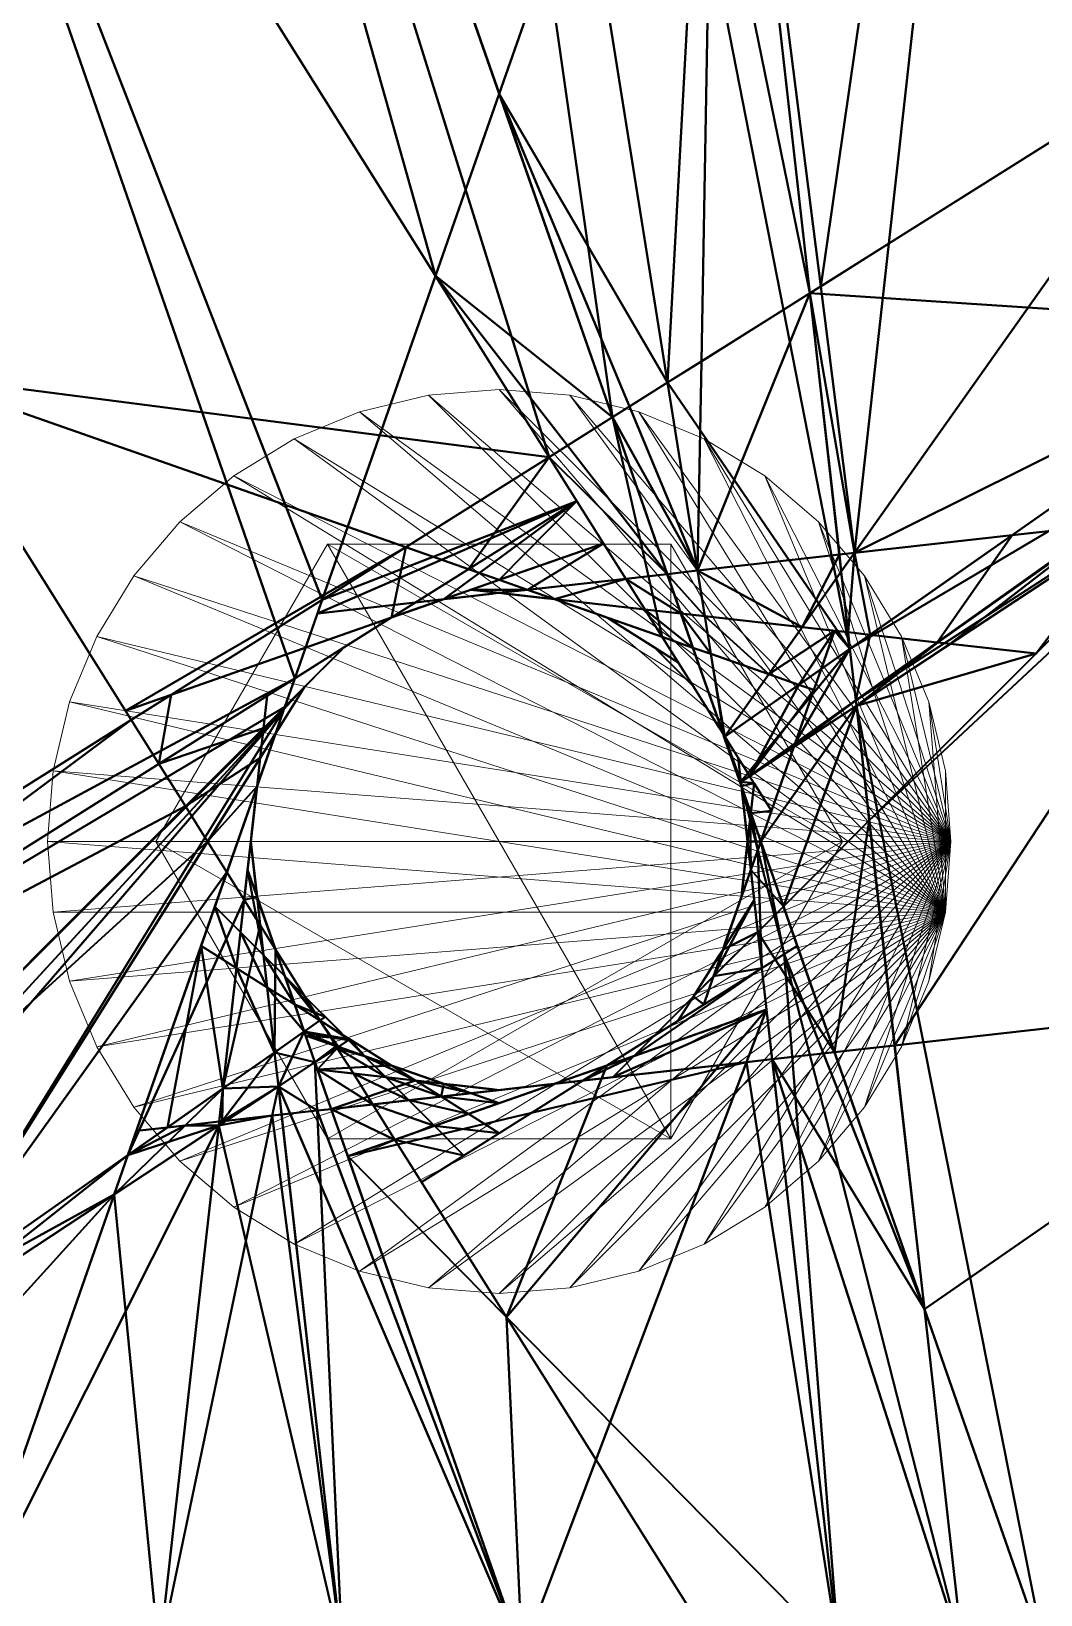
# Model space of a CAD drawing. Header units: millimetres. Extents: x -142 to 149, y -148 to 106.
# Drawn here: x -106.36 to -84.01, y -77.67 to -43.07 of the extents above; entities that cross this region are included whole.
import ezdxf

# ---------------------------------------------------------------- set-up
doc = ezdxf.new("R2010")
doc.units = ezdxf.units.MM
for name, color, linetype, lineweight, true_color in [('M-BASE', 7, 'Continuous', 35, 0xbdc8d0), ('M-DETAIL', 7, 'Continuous', 13, 0x6c8298), ('M-HARDWARE', 7, 'Continuous', 18, 0xd1b579)]:
    doc.layers.add(name, color=color, linetype=linetype, lineweight=lineweight, true_color=true_color)

msp = doc.modelspace()

# ---------------------------------------------------------------- linework, layer by layer
at = {"layer": 'M-BASE'}
for points in [[(-89.121, -48.865, 12), (-101.5, 61, 12), (-105.08, 29.228, 12)], [(-79.485, -42.81, 12), (-101.362, 59.776, 12), (-89.121, -48.865, 12)], [(-105.08, 29.228, 12), (-109.148, -6.877, 12), (-93.494, -51.612, 12)], [(-93.494, -51.612, 12), (-92.273, -50.845, 12), (-105.08, 29.228, 12)], [(-105.08, 29.228, 12), (-89.705, -49.231, 12), (-89.121, -48.865, 12)], [(-89.705, -49.231, 12), (-105.08, 29.228, 12), (-92.273, -50.845, 12)], [(-97.41, -48.483), (-111.338, -26.317), (-109.148, -6.877)], [(-109.148, -6.877, 12), (-111.338, -26.317, 12), (-94.892, -52.491, 12)], [(-94.144, -39.148), (-96, -44.452), (-109.148, -6.877)], [(-109.148, -6.877), (-96, -44.452), (-97.41, -48.483)], [(-94.892, -52.491, 12), (-93.494, -51.612, 12), (-109.148, -6.877, 12)], [(-88.882, -48.714), (-91.173, -30.657), (-82.852, -6.877)], [(-82.852, -6.877), (-87.376, -47.768), (-88.882, -48.714)], [(-80.009, -43.139), (-87.376, -47.768), (-82.852, -6.877)], [(-100.915, -56.275), (-115.765, -65.606), (-111.338, -26.317)], [(-99.918, -55.649), (-100.915, -56.275), (-111.338, -26.317)], [(-111.338, -26.317), (-97.41, -48.483), (-99.918, -55.649)], [(-108.938, -50.683, 12), (-94.892, -52.491, 12), (-111.338, -26.317, 12)], [(-92.273, -50.845), (-94.144, -39.148), (-91.173, -30.657)], [(-91.173, -30.657), (-91.525, -50.375), (-92.273, -50.845)], [(-91.525, -50.375), (-91.173, -30.657), (-89.121, -48.865)], [(-88.882, -48.714), (-89.121, -48.865), (-91.173, -30.657)], [(-96, -44.452), (-94.144, -39.148), (-92.273, -50.845)], [(-78.039, -49.592, 12), (-79.485, -42.81, 12), (-89.121, -48.865, 12)], [(-87.376, -47.768), (-80.009, -43.139), (-88.134, -54.614)], [(-78.039, -49.592), (-88.134, -54.614), (-80.009, -43.139)], [(-115.765, -65.606, 12), (-104.147, -58.306, 12), (-113.301, -43.738, 12)], [(-97.41, -48.483), (-96, -44.452), (-93.494, -51.612)], [(-93.118, -51.376), (-93.494, -51.612), (-96, -44.452)], [(-92.273, -50.845), (-93.118, -51.376), (-96, -44.452)], [(-87.376, -47.768), (-88.134, -54.614), (-88.882, -48.714)], [(-99.918, -55.649), (-97.41, -48.483), (-94.892, -52.491)], [(-93.494, -51.612), (-94.491, -52.238), (-97.41, -48.483)], [(-94.491, -52.238), (-94.892, -52.491), (-97.41, -48.483)], [(-89.121, -48.865), (-88.882, -48.714), (-88.134, -54.614)], [(-91.608, -55.005), (-91.525, -50.375), (-89.121, -48.865)], [(-89.121, -48.865), (-88.469, -54.651), (-91.608, -55.005)], [(-89.705, -49.231, 12), (-88.234, -56.737, 12), (-89.121, -48.865, 12)], [(-88.134, -54.614), (-88.469, -54.651), (-89.121, -48.865)], [(-89.121, -48.865, 12), (-88.234, -56.737, 12), (-78.039, -49.592, 12)], [(-88.234, -56.737, 12), (-89.705, -49.231, 12), (-92.273, -50.845, 12)], [(-77.922, -50.637, 12), (-78.039, -49.592, 12), (-88.234, -56.737, 12)], [(-78.039, -49.592), (-84.644, -54.22), (-88.134, -54.614)], [(-82.651, -53.996), (-84.644, -54.22), (-78.039, -49.592)], [(-91.525, -50.375), (-91.608, -55.005), (-92.273, -50.845)], [(-98.068, -54.486, 12), (-108.938, -50.683, 12), (-104.274, -58.105, 12)], [(-108.938, -50.683, 12), (-98.068, -54.486, 12), (-94.892, -52.491, 12)], [(-92.273, -50.845, 12), (-93.494, -51.612, 12), (-91.019, -58.688, 12)], [(-93.118, -51.376), (-92.273, -50.845), (-91.608, -55.005)], [(-92.273, -50.845, 12), (-91.019, -58.688, 12), (-88.234, -56.737, 12)], [(-88.234, -56.737, 12), (-88.107, -57.871, 12), (-77.922, -50.637, 12)], [(-77.917, -50.676, 12), (-77.922, -50.637, 12), (-88.107, -57.871, 12)], [(-88.107, -57.871, 12), (-88.106, -57.878, 12), (-77.917, -50.676, 12)], [(-77.852, -51.253, 12), (-77.917, -50.676, 12), (-88.106, -57.878, 12)], [(-93.494, -51.612), (-93.118, -51.376), (-91.608, -55.005)], [(-88.106, -57.878, 12), (-88.093, -57.994, 12), (-77.852, -51.253, 12)], [(-83.911, -79, 12), (-77.852, -51.253, 12), (-88.093, -57.994, 12)], [(-77.852, -51.253), (-87.245, -65.514), (-87.806, -60.536)], [(-87.806, -60.536), (-79.817, -52.546), (-77.852, -51.253)], [(-77.852, -51.253), (-76.383, -64.29), (-87.245, -65.514)], [(-93.494, -51.612, 12), (-94.892, -52.491, 12), (-92.39, -56.473, 12)], [(-94.491, -52.238), (-93.494, -51.612), (-92.281, -55.081)], [(-91.608, -55.005), (-92.281, -55.081), (-93.494, -51.612)], [(-92.39, -56.473, 12), (-91.711, -56.711, 12), (-93.494, -51.612, 12)], [(-94.892, -52.491), (-94.491, -52.238), (-92.281, -55.081)], [(-99.918, -55.649), (-94.892, -52.491), (-94.28, -53.465)], [(-94.892, -52.491, 12), (-98.068, -54.486, 12), (-96.679, -54.972, 12)], [(-96.679, -54.972, 12), (-94.28, -53.465, 12), (-94.892, -52.491, 12)], [(-92.281, -55.081), (-93.199, -55.184), (-94.892, -52.491)], [(-94.28, -53.465), (-100.024, -55.953), (-99.918, -55.649)], [(-94.28, -53.465), (-97.852, -55.709), (-100.024, -55.953)], [(-97.224, -55.638), (-97.852, -55.709), (-94.28, -53.465)], [(-94.28, -53.465), (-93.691, -54.402), (-97.224, -55.638)], [(-94.28, -53.465, 12), (-96.679, -54.972, 12), (-96, -55.21, 12)], [(-96, -55.21, 12), (-93.691, -54.402, 12), (-94.28, -53.465, 12)], [(-84.11, -56.84), (-86.013, -56.625), (-81.889, -53.91)], [(-82.607, -53.991), (-81.889, -53.91), (-86.013, -56.625)], [(-81.889, -53.91), (-81.091, -53.82), (-84.11, -56.84)], [(-88.134, -54.614), (-84.644, -54.22), (-87.789, -56.425)], [(-86.307, -56.592), (-87.789, -56.425), (-84.644, -54.22)], [(-86.289, -56.594), (-86.307, -56.592), (-82.651, -53.996)], [(-84.644, -54.22), (-82.651, -53.996), (-86.307, -56.592)], [(-82.651, -53.996), (-82.607, -53.991), (-86.289, -56.594)], [(-86.013, -56.625), (-86.289, -56.594), (-82.607, -53.991)], [(-104.274, -58.105, 12), (-103.265, -57.752, 12), (-98.068, -54.486, 12)], [(-98.068, -54.486, 12), (-103.265, -57.752, 12), (-98.386, -56.045, 12)], [(-98.386, -56.045, 12), (-96.679, -54.972, 12), (-98.068, -54.486, 12)], [(-97.224, -55.638), (-93.691, -54.402), (-93.199, -55.184)], [(-93.691, -54.402, 12), (-96, -55.21, 12), (-95.372, -55.429, 12)], [(-95.372, -55.429, 12), (-93.199, -55.184, 12), (-93.691, -54.402, 12)], [(-89.296, -56.255), (-91.608, -55.005), (-88.469, -54.651)], [(-88.469, -54.651), (-88.427, -55.028), (-89.296, -56.255)], [(-88.469, -54.651), (-88.134, -54.614), (-88.427, -55.028)], [(-88.276, -56.37), (-88.427, -55.028), (-88.134, -54.614)], [(-88.134, -54.614), (-87.789, -56.425), (-88.276, -56.37)], [(-96.679, -54.972, 12), (-98.386, -56.045, 12), (-96, -55.21, 12)], [(-92.281, -55.081), (-91.608, -55.005), (-91.446, -56.013)], [(-89.296, -56.255), (-91.446, -56.013), (-91.608, -55.005)], [(-95.372, -55.429, 12), (-96, -55.21, 12), (-96.628, -55.429, 12)], [(-96, -55.5), (-93.199, -55.184), (-92.773, -55.864)], [(-93.199, -55.184, 12), (-95.372, -55.429, 12), (-94.776, -55.638, 12)], [(-94.776, -55.638, 12), (-92.773, -55.864, 12), (-93.199, -55.184, 12)], [(-93.199, -55.184), (-92.281, -55.081), (-91.976, -55.953)], [(-91.976, -55.953), (-92.773, -55.864), (-93.199, -55.184)], [(-91.446, -56.013), (-91.976, -55.953), (-92.281, -55.081)], [(-88.276, -56.37), (-89.296, -56.255), (-88.427, -55.028)], [(-100.915, -56.275), (-99.918, -55.649), (-100.527, -57.39)], [(-98.386, -56.045), (-97.852, -55.709), (-97.224, -55.638)], [(-98.386, -56.045), (-98.241, -55.994), (-97.369, -55.689, 12)], [(-97.369, -55.689, 12), (-98.386, -56.045, 12), (-98.386, -56.045)], [(-97.224, -55.638, 12), (-97.369, -55.689, 12), (-98.241, -55.994)], [(-98.241, -55.994), (-97.224, -55.638), (-97.224, -55.638, 12)], [(-96.628, -55.429, 12), (-97.224, -55.638, 12), (-96, -55.5, 12)], [(-97.224, -55.638), (-97.071, -55.621), (-96.153, -55.517, 12)], [(-96.153, -55.517, 12), (-97.224, -55.638, 12), (-97.224, -55.638)], [(-96, -55.5, 12), (-96.153, -55.517, 12), (-97.071, -55.621)], [(-97.071, -55.621), (-96, -55.5), (-96, -55.5, 12)], [(-96.628, -55.429, 12), (-96, -55.5, 12), (-95.372, -55.429, 12)], [(-95.372, -55.429, 12), (-96, -55.5, 12), (-94.776, -55.638, 12)], [(-96, -55.5), (-95.847, -55.517), (-94.929, -55.621, 12)], [(-94.929, -55.621, 12), (-96, -55.5, 12), (-96, -55.5)], [(-94.776, -55.638, 12), (-94.929, -55.621, 12), (-95.847, -55.517)], [(-95.847, -55.517), (-94.776, -55.638), (-94.776, -55.638, 12)], [(-94.776, -55.638), (-92.773, -55.864), (-92.39, -56.473)], [(-94.776, -55.638), (-94.631, -55.689), (-93.759, -55.994, 12)], [(-93.759, -55.994, 12), (-94.776, -55.638, 12), (-94.776, -55.638)], [(-92.39, -56.473, 12), (-92.773, -55.864, 12), (-94.776, -55.638, 12)], [(-93.614, -56.045, 12), (-93.759, -55.994, 12), (-94.631, -55.689)], [(-94.631, -55.689), (-93.614, -56.045), (-93.614, -56.045, 12)], [(-103.535, -59.28, 12), (-98.386, -56.045, 12), (-103.265, -57.752, 12)], [(-97.852, -55.709), (-100.527, -57.39), (-100.024, -55.953)], [(-98.386, -56.045, 12), (-98.517, -56.127, 12), (-99.299, -56.618)], [(-99.299, -56.618), (-98.386, -56.045), (-98.386, -56.045, 12)], [(-93.614, -56.045), (-92.39, -56.473), (-92.036, -57.036)], [(-93.614, -56.045), (-93.483, -56.127), (-92.701, -56.618, 12)], [(-92.701, -56.618, 12), (-93.614, -56.045, 12), (-93.614, -56.045)], [(-92.036, -57.036, 12), (-92.39, -56.473, 12), (-93.614, -56.045, 12)], [(-92.773, -55.864), (-91.976, -55.953), (-91.711, -56.711)], [(-91.711, -56.711), (-92.39, -56.473), (-92.773, -55.864)], [(-91.313, -56.85), (-91.711, -56.711), (-91.976, -55.953)], [(-91.976, -55.953), (-91.446, -56.013), (-91.313, -56.85)], [(-90.034, -57.297), (-91.313, -56.85), (-91.446, -56.013)], [(-91.446, -56.013), (-89.296, -56.255), (-90.034, -57.297)], [(-115.765, -65.606), (-100.915, -56.275), (-100.527, -57.39)], [(-99.429, -56.7), (-99.299, -56.618), (-98.517, -56.127, 12)], [(-98.517, -56.127, 12), (-99.429, -56.7, 12), (-99.429, -56.7)], [(-92.571, -56.7, 12), (-92.701, -56.618, 12), (-93.483, -56.127)], [(-93.483, -56.127), (-92.571, -56.7), (-92.571, -56.7, 12)], [(-90.034, -57.297), (-89.296, -56.255), (-88.578, -56.336)], [(-88.578, -56.336), (-89.367, -57.531), (-90.034, -57.297)], [(-88.578, -56.336), (-88.875, -57.186), (-89.367, -57.531)], [(-88.234, -56.737), (-88.875, -57.186), (-88.578, -56.336)], [(-88.578, -56.336), (-88.276, -56.37), (-88.234, -56.737)], [(-88.276, -56.37), (-87.789, -56.425), (-88.234, -56.737)], [(-101.217, -58.488, 12), (-99.429, -56.7, 12), (-101.136, -57.773, 12)], [(-100.527, -57.39), (-99.429, -56.7), (-100.747, -58.017)], [(-99.429, -56.7, 12), (-99.538, -56.809, 12), (-100.191, -57.462)], [(-100.191, -57.462), (-99.429, -56.7), (-99.429, -56.7, 12)], [(-92.571, -56.7), (-92.036, -57.036), (-91.7, -57.571)], [(-92.571, -56.7), (-92.462, -56.809), (-91.809, -57.462, 12)], [(-91.809, -57.462, 12), (-92.571, -56.7, 12), (-92.571, -56.7)], [(-91.7, -57.571, 12), (-92.036, -57.036, 12), (-92.571, -56.7, 12)], [(-91.711, -56.711), (-91.045, -58.614), (-92.39, -56.473)], [(-92.39, -56.473, 12), (-91.045, -58.614, 12), (-91.711, -56.711, 12)], [(-91.026, -58.644), (-91.045, -58.614), (-91.711, -56.711)], [(-91.711, -56.711), (-91.313, -56.85), (-91.026, -58.644)], [(-88.234, -56.737, 12), (-91.019, -58.688, 12), (-90.668, -59.69, 12)], [(-90.668, -59.69, 12), (-88.107, -57.871, 12), (-88.234, -56.737, 12)], [(-89.448, -58.823), (-88.875, -57.186), (-88.234, -56.737)], [(-88.234, -56.737), (-88.107, -57.871), (-89.448, -58.823)], [(-88.107, -57.871), (-88.234, -56.737), (-87.789, -56.425)], [(-87.789, -56.425), (-86.307, -56.592), (-88.107, -57.871)], [(-88.106, -57.878), (-88.107, -57.871), (-86.307, -56.592)], [(-86.307, -56.592), (-86.289, -56.594), (-88.106, -57.878)], [(-88.093, -57.994), (-88.106, -57.878), (-86.289, -56.594)], [(-86.289, -56.594), (-86.013, -56.625), (-88.093, -57.994)], [(-88.093, -57.994), (-86.013, -56.625), (-84.11, -56.84)], [(-100.3, -57.571), (-100.191, -57.462), (-99.538, -56.809, 12)], [(-99.538, -56.809, 12), (-100.3, -57.571, 12), (-100.3, -57.571)], [(-91.7, -57.571, 12), (-91.809, -57.462, 12), (-92.462, -56.809)], [(-92.462, -56.809), (-91.7, -57.571), (-91.7, -57.571, 12)], [(-91.008, -58.673), (-91.026, -58.644), (-91.313, -56.85)], [(-91.313, -56.85), (-90.034, -57.297), (-91.008, -58.673)], [(-84.11, -56.84), (-87.806, -60.536), (-88.093, -57.994)], [(-100.527, -57.39), (-115.93, -67.068), (-115.765, -65.606)], [(-115.93, -67.068), (-100.527, -57.39), (-100.747, -58.017)], [(-91.004, -58.678), (-91.008, -58.673), (-90.034, -57.297)], [(-90.034, -57.297), (-89.367, -57.531), (-91.004, -58.678)], [(-89.367, -57.531), (-88.875, -57.186), (-89.036, -57.646)], [(-104.147, -58.306, 12), (-103.265, -57.752, 12), (-104.274, -58.105, 12)], [(-103.265, -57.752, 12), (-104.147, -58.306, 12), (-103.535, -59.28, 12)], [(-101.217, -58.488, 12), (-101.136, -57.773, 12), (-103.535, -59.28, 12)], [(-101.291, -59.148, 12), (-100.3, -57.571, 12), (-101.217, -58.488, 12)], [(-100.3, -57.571), (-100.955, -58.614), (-100.769, -58.081)], [(-100.955, -58.614), (-100.873, -58.483), (-100.382, -57.701, 12)], [(-100.382, -57.701, 12), (-100.955, -58.614, 12), (-100.955, -58.614)], [(-100.3, -57.571, 12), (-100.382, -57.701, 12), (-100.873, -58.483)], [(-100.873, -58.483), (-100.3, -57.571), (-100.3, -57.571, 12)], [(-100.747, -58.017), (-100.3, -57.571), (-100.769, -58.081)], [(-91.7, -57.571), (-91.618, -57.701), (-91.127, -58.483, 12)], [(-91.127, -58.483, 12), (-91.7, -57.571, 12), (-91.7, -57.571)], [(-91.045, -58.614, 12), (-91.127, -58.483, 12), (-91.618, -57.701)], [(-91.618, -57.701), (-91.045, -58.614), (-91.045, -58.614, 12)], [(-90.461, -59.543), (-91.004, -58.678), (-89.367, -57.531)], [(-90.461, -59.543), (-89.367, -57.531), (-89.036, -57.646)], [(-89.036, -57.646), (-89.448, -58.823), (-90.461, -59.543)], [(-100.769, -58.081), (-108.858, -71.191), (-117.041, -76.926)], [(-117.041, -76.926), (-116.893, -75.621), (-100.769, -58.081)], [(-100.769, -58.081), (-116.893, -75.621), (-116.709, -73.979)], [(-100.747, -58.017), (-116.709, -73.979), (-115.93, -67.068)], [(-116.709, -73.979), (-100.747, -58.017), (-100.769, -58.081)], [(-100.769, -58.081), (-100.955, -58.614), (-108.858, -71.191)], [(-88.107, -57.871, 12), (-90.668, -59.69, 12), (-88.106, -57.878, 12)], [(-88.106, -57.878, 12), (-90.668, -59.69, 12), (-88.093, -57.994, 12)], [(-88.093, -57.994, 12), (-90.668, -59.69, 12), (-86.588, -71.351, 12)], [(-88.093, -57.994), (-89.707, -62.436), (-90.21, -61)], [(-90.21, -61), (-89.477, -58.906), (-88.093, -57.994)], [(-88.093, -57.994), (-87.806, -60.536), (-89.707, -62.436)], [(-88.106, -57.878), (-88.093, -57.994), (-89.477, -58.906)], [(-89.477, -58.906), (-89.45, -58.829), (-88.106, -57.878)], [(-88.107, -57.871), (-88.106, -57.878), (-89.45, -58.829)], [(-89.45, -58.829), (-89.448, -58.823), (-88.107, -57.871)], [(-88.093, -57.994, 12), (-86.588, -71.351, 12), (-83.911, -79, 12)], [(-104.147, -58.306, 12), (-115.765, -65.606, 12), (-115.93, -67.068, 12)], [(-115.93, -67.068, 12), (-103.535, -59.28, 12), (-104.147, -58.306, 12)], [(-100.955, -58.614), (-104.219, -67.94), (-108.858, -71.191)], [(-103.535, -59.28, 12), (-102.947, -60.217, 12), (-101.217, -58.488, 12)], [(-101.291, -59.148, 12), (-101.217, -58.488, 12), (-102.947, -60.217, 12)], [(-100.955, -58.614, 12), (-101.291, -59.148, 12), (-101.362, -59.776, 12)], [(-101.362, -59.776), (-101.311, -59.631), (-101.006, -58.759, 12)], [(-101.006, -58.759, 12), (-101.362, -59.776, 12), (-101.362, -59.776)], [(-100.955, -58.614, 12), (-101.006, -58.759, 12), (-101.311, -59.631)], [(-101.311, -59.631), (-100.955, -58.614), (-100.955, -58.614, 12)], [(-91.019, -58.688), (-91.045, -58.614), (-91.026, -58.644)], [(-91.045, -58.614), (-90.994, -58.759), (-90.689, -59.631, 12)], [(-90.689, -59.631, 12), (-91.045, -58.614, 12), (-91.045, -58.614)], [(-91.019, -58.688), (-91.026, -58.644), (-91.008, -58.673)], [(-91.004, -58.678), (-91.019, -58.688), (-91.008, -58.673)], [(-90.649, -59.676), (-91.019, -58.688), (-91.004, -58.678)], [(-90.649, -59.676), (-90.668, -59.69), (-91.019, -58.688)], [(-91.004, -58.678), (-90.709, -59.148), (-90.649, -59.676)], [(-90.638, -59.776, 12), (-90.689, -59.631, 12), (-90.994, -58.759)], [(-90.994, -58.759), (-90.638, -59.776), (-90.638, -59.776, 12)], [(-102.947, -60.217, 12), (-102.455, -61, 12), (-101.291, -59.148, 12)], [(-101.362, -59.776, 12), (-101.291, -59.148, 12), (-102.455, -61, 12)], [(-90.709, -59.148), (-90.461, -59.543), (-90.649, -59.676)], [(-89.448, -58.823), (-89.45, -58.829), (-90.461, -59.543)], [(-90.461, -59.543), (-90.461, -59.543), (-89.448, -58.823)], [(-90.456, -59.55), (-90.461, -59.543), (-89.45, -58.829)], [(-89.45, -58.829), (-89.477, -58.906), (-90.456, -59.55)], [(-90.456, -59.55), (-89.477, -58.906), (-89.972, -60.321)], [(-102.947, -60.217, 12), (-103.535, -59.28, 12), (-115.93, -67.068, 12)], [(-102.455, -61, 12), (-102.028, -61.679, 12), (-101.362, -59.776, 12)], [(-101.362, -59.776), (-101.726, -63.004), (-102.293, -62.436)], [(-101.362, -59.776, 12), (-102.028, -61.679, 12), (-101.645, -62.288, 12)], [(-101.362, -59.776, 12), (-101.379, -59.929, 12), (-101.483, -60.847)], [(-101.483, -60.847), (-101.362, -59.776), (-101.362, -59.776, 12)], [(-90.649, -59.676), (-90.668, -59.69), (-90.649, -59.676)], [(-90.649, -59.677), (-90.668, -59.69), (-90.649, -59.676)], [(-90.638, -59.776), (-90.668, -59.69), (-90.649, -59.677)], [(-90.461, -59.543), (-90.461, -59.543), (-90.649, -59.676)], [(-90.649, -59.676), (-90.649, -59.676), (-90.461, -59.543)], [(-90.461, -59.543), (-90.456, -59.55), (-90.649, -59.677)], [(-90.649, -59.677), (-90.649, -59.676), (-90.461, -59.543)], [(-90.649, -59.677), (-90.456, -59.55), (-90.355, -59.712)], [(-90.355, -59.712), (-90.638, -59.776), (-90.649, -59.677)], [(-90.355, -59.712), (-90.429, -60.372), (-90.638, -59.776)], [(-90.638, -59.776), (-90.429, -60.372), (-90.5, -61)], [(-90.638, -59.776), (-90.621, -59.929), (-90.517, -60.847, 12)], [(-90.517, -60.847, 12), (-90.638, -59.776, 12), (-90.638, -59.776)], [(-90.429, -60.372, 12), (-90.638, -59.776, 12), (-90.447, -60.525, 12)], [(-90.638, -59.776, 12), (-90.5, -61, 12), (-90.447, -60.525, 12)], [(-90.429, -60.372), (-90.355, -59.712), (-89.972, -60.321)], [(-101.5, -61), (-101.483, -60.847), (-101.379, -59.929, 12)], [(-101.379, -59.929, 12), (-101.5, -61, 12), (-101.5, -61)], [(-90.5, -61, 12), (-90.517, -60.847, 12), (-90.621, -59.929)], [(-90.621, -59.929), (-90.5, -61), (-90.5, -61, 12)], [(-115.93, -67.068, 12), (-116.709, -73.979, 12), (-102.947, -60.217, 12)], [(-102.455, -61, 12), (-102.947, -60.217, 12), (-116.709, -73.979, 12)], [(-90.5, -61), (-90.429, -60.372), (-90.21, -61)], [(-90.447, -60.525, 12), (-90.5, -61, 12), (-90.429, -61.628, 12)], [(-90.429, -60.372, 12), (-90.447, -60.525, 12), (-90.276, -61.191, 12)], [(-90.429, -61.628, 12), (-90.276, -61.191, 12), (-90.447, -60.525, 12)], [(-89.972, -60.321), (-90.21, -61), (-90.429, -60.372)], [(-90.276, -61.191, 12), (-90.21, -61, 12), (-90.429, -60.372, 12)], [(-88.578, -65.664), (-89.707, -62.436), (-87.806, -60.536)], [(-87.806, -60.536), (-87.245, -65.514), (-88.578, -65.664)], [(-116.709, -73.979, 12), (-108.858, -71.191, 12), (-102.455, -61, 12)], [(-102.028, -61.679, 12), (-102.455, -61, 12), (-108.858, -71.191, 12)], [(-101.5, -61), (-101.362, -62.224), (-101.571, -61.628)], [(-101.5, -61, 12), (-101.571, -61.628, 12), (-101.362, -62.224, 12)], [(-101.5, -61, 12), (-101.483, -61.153, 12), (-101.379, -62.071)], [(-101.379, -62.071), (-101.5, -61), (-101.5, -61, 12)], [(-101.362, -62.224), (-101.379, -62.071), (-101.483, -61.153, 12)], [(-101.483, -61.153, 12), (-101.362, -62.224, 12), (-101.362, -62.224)], [(-90.638, -62.224), (-90.5, -61), (-90.429, -61.628)], [(-90.638, -62.224, 12), (-90.429, -61.628, 12), (-90.5, -61, 12)], [(-90.638, -62.224, 12), (-90.621, -62.071, 12), (-90.517, -61.153)], [(-90.517, -61.153), (-90.638, -62.224), (-90.638, -62.224, 12)], [(-90.5, -61), (-90.517, -61.153), (-90.621, -62.071, 12)], [(-90.621, -62.071, 12), (-90.5, -61, 12), (-90.5, -61)], [(-90.21, -61), (-90.429, -61.628), (-90.5, -61)], [(-90.429, -61.628), (-90.21, -61), (-89.707, -62.436)], [(-90.276, -61.191, 12), (-90.429, -61.628, 12), (-90.184, -63.801, 12)], [(-90.21, -61, 12), (-90.276, -61.191, 12), (-89.689, -63.489, 12)], [(-90.184, -63.801, 12), (-89.689, -63.489, 12), (-90.276, -61.191, 12)], [(-89.689, -63.489, 12), (-89.402, -63.309, 12), (-90.21, -61, 12)], [(-108.858, -71.191, 12), (-104.219, -67.94, 12), (-102.028, -61.679, 12)], [(-101.645, -62.288, 12), (-102.028, -61.679, 12), (-104.219, -67.94, 12)], [(-101.217, -63.512), (-101.726, -63.004), (-101.571, -61.628)], [(-101.362, -62.224, 12), (-101.571, -61.628, 12), (-101.645, -62.288, 12)], [(-101.571, -61.628), (-101.362, -62.224), (-101.217, -63.512)], [(-91.045, -63.386), (-90.429, -61.628), (-90.355, -62.288)], [(-91.045, -63.386, 12), (-90.355, -62.288, 12), (-90.429, -61.628, 12)], [(-89.707, -62.436), (-90.274, -63.004), (-90.429, -61.628)], [(-101.645, -62.288, 12), (-101.291, -62.852, 12), (-101.362, -62.224, 12)], [(-101.362, -62.224), (-100.747, -63.983), (-101.217, -63.512)], [(-101.362, -62.224, 12), (-101.311, -62.369, 12), (-101.006, -63.241)], [(-101.006, -63.241), (-101.362, -62.224), (-101.362, -62.224, 12)], [(-101.362, -62.224, 12), (-101.291, -62.852, 12), (-100.955, -63.386, 12)], [(-90.638, -62.224), (-90.689, -62.369), (-90.994, -63.241, 12)], [(-90.994, -63.241, 12), (-90.638, -62.224, 12), (-90.638, -62.224)], [(-104.219, -67.94, 12), (-102.116, -66.466, 12), (-101.645, -62.288, 12)], [(-101.816, -63.801), (-102.598, -63.309), (-102.293, -62.436)], [(-102.293, -62.436), (-101.726, -63.004), (-101.816, -63.801)], [(-101.291, -62.852, 12), (-101.645, -62.288, 12), (-102.116, -66.466, 12)], [(-100.955, -63.386), (-101.006, -63.241), (-101.311, -62.369, 12)], [(-101.311, -62.369, 12), (-100.955, -63.386, 12), (-100.955, -63.386)], [(-91.253, -63.983), (-91.045, -63.386), (-90.355, -62.288)], [(-90.355, -62.288), (-90.274, -63.004), (-91.253, -63.983)], [(-90.274, -63.004, 12), (-90.355, -62.288, 12), (-91.045, -63.386, 12)], [(-91.045, -63.386, 12), (-90.994, -63.241, 12), (-90.689, -62.369)], [(-90.689, -62.369), (-91.045, -63.386), (-91.045, -63.386, 12)], [(-90.274, -63.004), (-89.707, -62.436), (-88.578, -65.664)], [(-102.116, -66.466, 12), (-100.974, -65.666, 12), (-101.291, -62.852, 12)], [(-100.955, -63.386, 12), (-101.291, -62.852, 12), (-100.974, -65.666, 12)], [(-103.346, -67.328), (-104.032, -67.405), (-102.598, -63.309)], [(-102.598, -63.309), (-102.116, -66.466), (-103.346, -67.328)], [(-102.598, -63.309), (-101.816, -63.801), (-102.116, -66.466)], [(-101.136, -64.227), (-101.816, -63.801), (-101.726, -63.004)], [(-101.726, -63.004), (-101.217, -63.512), (-101.136, -64.227)], [(-92.571, -65.3), (-90.274, -63.004), (-90.184, -63.801)], [(-90.184, -63.801, 12), (-90.274, -63.004, 12), (-91.253, -63.983, 12)], [(-91.045, -63.386, 12), (-91.253, -63.983, 12), (-90.274, -63.004, 12)], [(-88.578, -65.664), (-89.957, -65.819), (-90.274, -63.004)], [(-86.588, -71.351, 12), (-89.402, -63.309, 12), (-89.689, -63.489, 12)], [(-101.217, -63.512), (-100.747, -63.983), (-100.527, -64.61)], [(-100.527, -64.61), (-101.136, -64.227), (-101.217, -63.512)], [(-100.974, -65.666, 12), (-100.319, -65.206, 12), (-100.955, -63.386, 12)], [(-100.3, -64.429), (-100.747, -63.983), (-100.955, -63.386)], [(-100.955, -63.386, 12), (-100.873, -63.517, 12), (-100.382, -64.299)], [(-100.382, -64.299), (-100.955, -63.386), (-100.955, -63.386, 12)], [(-100.955, -63.386, 12), (-100.747, -63.983, 12), (-100.3, -64.429, 12)], [(-100.3, -64.429), (-100.382, -64.299), (-100.873, -63.517, 12)], [(-100.873, -63.517, 12), (-100.3, -64.429, 12), (-100.3, -64.429)], [(-91.7, -64.429), (-91.045, -63.386), (-91.253, -63.983)], [(-91.7, -64.429, 12), (-91.253, -63.983, 12), (-91.045, -63.386, 12)], [(-91.7, -64.429, 12), (-91.618, -64.299, 12), (-91.127, -63.517)], [(-91.127, -63.517), (-91.7, -64.429), (-91.7, -64.429, 12)], [(-91.045, -63.386), (-91.127, -63.517), (-91.618, -64.299, 12)], [(-91.618, -64.299, 12), (-91.045, -63.386, 12), (-91.045, -63.386)], [(-89.689, -63.489, 12), (-90.184, -63.801, 12), (-88.472, -79, 12)], [(-89.689, -63.489, 12), (-85.726, -79, 12), (-86.588, -71.351, 12)], [(-88.472, -79, 12), (-85.726, -79, 12), (-89.689, -63.489, 12)], [(-100.974, -65.666), (-102.116, -66.466), (-101.816, -63.801)], [(-101.816, -63.801), (-101.136, -64.227), (-100.974, -65.666)], [(-99.969, -64.961), (-100.527, -64.61), (-100.747, -63.983)], [(-100.747, -63.983), (-99.851, -64.878), (-99.969, -64.961)], [(-100.073, -64.79, 12), (-100.3, -64.429, 12), (-100.747, -63.983, 12)], [(-100.747, -63.983, 12), (-100.527, -64.61, 12), (-100.073, -64.79, 12)], [(-93.614, -65.955, 12), (-90.081, -64.719, 12), (-90.184, -63.801, 12)], [(-93.017, -65.747), (-92.571, -65.3), (-90.184, -63.801)], [(-90.184, -63.801), (-90.081, -64.719), (-93.017, -65.747)], [(-91.473, -64.61, 12), (-91.253, -63.983, 12), (-91.7, -64.429, 12)], [(-91.253, -63.983, 12), (-91.473, -64.61, 12), (-90.184, -63.801, 12)], [(-101.136, -64.227), (-100.527, -64.61), (-100.319, -65.206)], [(-100.319, -65.206), (-100.974, -65.666), (-101.136, -64.227)], [(-86.588, -71.351), (-87.245, -65.514), (-76.383, -64.29)], [(-76.383, -64.29), (-83.911, -79), (-86.588, -71.351)], [(-100.527, -64.61), (-99.969, -64.961), (-100.319, -65.206)], [(-100.527, -64.61, 12), (-100.319, -65.206, 12), (-99.969, -64.961, 12)], [(-100.073, -64.79, 12), (-100.527, -64.61, 12), (-99.969, -64.961, 12)], [(-100.3, -64.429, 12), (-100.191, -64.538, 12), (-99.538, -65.191)], [(-99.538, -65.191), (-100.3, -64.429), (-100.3, -64.429, 12)], [(-99.851, -64.878, 12), (-100.3, -64.429, 12), (-100.073, -64.79, 12)], [(-99.429, -65.3), (-99.538, -65.191), (-100.191, -64.538, 12)], [(-100.191, -64.538, 12), (-99.429, -65.3, 12), (-99.429, -65.3)], [(-92.571, -65.3, 12), (-92.036, -64.964, 12), (-91.7, -64.429, 12)], [(-92.571, -65.3, 12), (-92.462, -65.191, 12), (-91.809, -64.538)], [(-91.809, -64.538), (-92.571, -65.3), (-92.571, -65.3, 12)], [(-91.7, -64.429), (-91.809, -64.538), (-92.462, -65.191, 12)], [(-92.462, -65.191, 12), (-91.7, -64.429, 12), (-91.7, -64.429)], [(-91.7, -64.429, 12), (-92.036, -64.964, 12), (-91.473, -64.61, 12)], [(-99.561, -65.544), (-100.319, -65.206), (-99.969, -64.961)], [(-99.969, -64.961, 12), (-100.319, -65.206, 12), (-99.752, -65.302, 12)], [(-99.967, -64.96, 12), (-99.851, -64.878, 12), (-100.073, -64.79, 12)], [(-99.969, -64.961, 12), (-99.967, -64.96, 12), (-100.073, -64.79, 12)], [(-99.429, -65.3), (-99.969, -64.961), (-99.851, -64.878)], [(-99.967, -64.96, 12), (-99.969, -64.961, 12), (-99.964, -64.964, 12)], [(-99.969, -64.961), (-99.307, -65.377), (-99.561, -65.544)], [(-99.752, -65.302, 12), (-99.964, -64.964, 12), (-99.969, -64.961, 12)], [(-99.429, -65.3, 12), (-99.851, -64.878, 12), (-99.967, -64.96, 12)], [(-99.967, -64.96, 12), (-99.964, -64.964, 12), (-99.429, -65.3, 12)], [(-99.362, -65.368, 12), (-99.429, -65.3, 12), (-99.964, -64.964, 12)], [(-99.964, -64.964, 12), (-99.752, -65.302, 12), (-99.362, -65.368, 12)], [(-95.84, -71.527, 12), (-88.472, -79, 12), (-90.081, -64.719, 12)], [(-95.84, -71.527, 12), (-90.081, -64.719, 12), (-93.614, -65.955, 12)], [(-93.488, -66.217), (-93.017, -65.747), (-90.081, -64.719)], [(-90.081, -64.719), (-90.522, -65.883), (-93.488, -66.217)], [(-90.081, -64.719), (-89.957, -65.819), (-90.522, -65.883)], [(-100.889, -66.419), (-100.974, -65.666), (-100.319, -65.206)], [(-100.081, -65.886, 12), (-100.319, -65.206, 12), (-100.974, -65.666, 12)], [(-100.319, -65.206), (-100.081, -65.886), (-100.889, -66.419)], [(-99.561, -65.544), (-100.289, -65.289), (-100.319, -65.206)], [(-99.728, -65.339, 12), (-99.752, -65.302, 12), (-100.319, -65.206, 12)], [(-100.319, -65.206, 12), (-100.289, -65.289, 12), (-99.728, -65.339, 12)], [(-100.289, -65.289), (-99.561, -65.544), (-100.081, -65.886)], [(-99.61, -65.527, 12), (-100.289, -65.289, 12), (-100.081, -65.886, 12)], [(-100.289, -65.289, 12), (-99.61, -65.527, 12), (-99.728, -65.339, 12)], [(-99.357, -65.373, 12), (-99.362, -65.368, 12), (-99.752, -65.302, 12)], [(-99.752, -65.302, 12), (-99.728, -65.339, 12), (-99.357, -65.373, 12)], [(-99.728, -65.339, 12), (-99.61, -65.527, 12), (-99.561, -65.544, 12)], [(-99.728, -65.339, 12), (-99.561, -65.544, 12), (-99.334, -65.395, 12)], [(-99.334, -65.395, 12), (-99.357, -65.373, 12), (-99.728, -65.339, 12)], [(-98.386, -65.955), (-99.561, -65.544), (-99.307, -65.377)], [(-99.429, -65.3, 12), (-99.299, -65.382, 12), (-98.517, -65.873)], [(-98.517, -65.873), (-99.429, -65.3), (-99.429, -65.3, 12)], [(-99.307, -65.377, 12), (-99.429, -65.3, 12), (-99.362, -65.368, 12)], [(-99.307, -65.377, 12), (-99.362, -65.368, 12), (-99.357, -65.373, 12)], [(-99.334, -65.395, 12), (-99.307, -65.377, 12), (-99.357, -65.373, 12)], [(-99.307, -65.377, 12), (-99.334, -65.395, 12), (-98.983, -65.747, 12)], [(-98.983, -65.747, 12), (-98.386, -65.955, 12), (-99.307, -65.377, 12)], [(-98.386, -65.955), (-98.517, -65.873), (-99.299, -65.382, 12)], [(-99.299, -65.382, 12), (-98.386, -65.955, 12), (-98.386, -65.955)], [(-93.614, -65.955), (-92.571, -65.3), (-93.017, -65.747)], [(-93.614, -65.955, 12), (-93.483, -65.873, 12), (-92.701, -65.382)], [(-92.701, -65.382), (-93.614, -65.955), (-93.614, -65.955, 12)], [(-92.571, -65.3), (-92.701, -65.382), (-93.483, -65.873, 12)], [(-93.483, -65.873, 12), (-92.571, -65.3, 12), (-92.571, -65.3)], [(-102.116, -66.466), (-100.974, -65.666), (-102.135, -67.191)], [(-102.135, -67.191), (-100.974, -65.666), (-100.889, -66.419)], [(-100.889, -66.419, 12), (-100.974, -65.666, 12), (-102.116, -66.466, 12)], [(-100.974, -65.666, 12), (-100.889, -66.419, 12), (-100.081, -65.886, 12)], [(-100.081, -65.886, 12), (-99.588, -65.562, 12), (-99.61, -65.527, 12)], [(-100.024, -66.047), (-100.081, -65.886), (-99.561, -65.544)], [(-99.584, -65.569, 12), (-99.588, -65.562, 12), (-100.081, -65.886, 12)], [(-100.081, -65.886, 12), (-100.024, -66.047, 12), (-99.584, -65.569, 12)], [(-100.024, -66.047), (-99.561, -65.544), (-98.386, -65.955)], [(-100.024, -66.047, 12), (-99.227, -66.136, 12), (-99.584, -65.569, 12)], [(-99.588, -65.562, 12), (-99.561, -65.544, 12), (-99.61, -65.527, 12)], [(-99.561, -65.544, 12), (-99.588, -65.562, 12), (-99.584, -65.569, 12)], [(-98.983, -65.747, 12), (-99.561, -65.544, 12), (-99.584, -65.569, 12)], [(-99.584, -65.569, 12), (-99.227, -66.136, 12), (-98.512, -66.217, 12)], [(-99.584, -65.569, 12), (-98.512, -66.217, 12), (-98.983, -65.747, 12)], [(-99.334, -65.395, 12), (-99.561, -65.544, 12), (-98.983, -65.747, 12)], [(-89.957, -65.819), (-88.578, -65.664), (-86.588, -71.351)], [(-86.588, -71.351), (-88.578, -65.664), (-87.245, -65.514)], [(-100.889, -66.419), (-100.081, -65.886), (-100.031, -66.954)], [(-95.492, -79, 12), (-100.081, -65.886, 12), (-100.889, -66.419, 12)], [(-100.081, -65.886), (-99.719, -66.919), (-100.031, -66.954)], [(-98.386, -65.955), (-97.852, -66.291), (-100.024, -66.047)], [(-99.719, -66.919), (-100.024, -66.047), (-97.852, -66.291)], [(-98.801, -66.816, 12), (-99.227, -66.136, 12), (-100.024, -66.047, 12)], [(-100.024, -66.047, 12), (-99.719, -66.919, 12), (-98.801, -66.816, 12)], [(-90.522, -65.883), (-95.492, -79), (-99.354, -67.964)], [(-99.354, -67.964), (-94.776, -66.362), (-90.522, -65.883)], [(-98.983, -65.747, 12), (-98.512, -66.217, 12), (-97.852, -66.291, 12)], [(-97.852, -66.291, 12), (-98.386, -65.955, 12), (-98.983, -65.747, 12)], [(-98.386, -65.955), (-97.224, -66.362), (-97.852, -66.291)], [(-98.386, -65.955, 12), (-98.241, -66.006, 12), (-97.369, -66.311)], [(-97.369, -66.311), (-98.386, -65.955), (-98.386, -65.955, 12)], [(-97.852, -66.291, 12), (-97.224, -66.362, 12), (-98.386, -65.955, 12)], [(-97.224, -66.362), (-97.369, -66.311), (-98.241, -66.006, 12)], [(-98.241, -66.006, 12), (-97.224, -66.362, 12), (-97.224, -66.362)], [(-93.614, -65.955, 12), (-97.72, -68.535, 12), (-95.84, -71.527, 12)], [(-93.614, -65.955, 12), (-96.679, -67.028, 12), (-96, -67.455, 12)], [(-88.472, -79), (-95.492, -79), (-90.522, -65.883)], [(-94.776, -66.362), (-93.614, -65.955), (-94.148, -66.291)], [(-94.776, -66.362, 12), (-94.631, -66.311, 12), (-93.759, -66.006)], [(-93.759, -66.006), (-94.776, -66.362), (-94.776, -66.362, 12)], [(-93.614, -65.955), (-93.759, -66.006), (-94.631, -66.311, 12)], [(-94.631, -66.311, 12), (-93.614, -65.955, 12), (-93.614, -65.955)], [(-94.148, -66.291), (-93.614, -65.955), (-93.017, -65.747)], [(-93.017, -65.747), (-93.488, -66.217), (-94.148, -66.291)], [(-90.522, -65.883), (-89.957, -65.819), (-88.472, -79)], [(-89.957, -65.819), (-86.588, -71.351), (-85.726, -79)], [(-85.726, -79), (-88.472, -79), (-89.957, -65.819)], [(-99.472, -79, 12), (-100.889, -66.419, 12), (-102.208, -67.287, 12)], [(-102.116, -66.466, 12), (-102.208, -67.287, 12), (-100.889, -66.419, 12)], [(-100.889, -66.419), (-102.048, -67.181), (-102.135, -67.191)], [(-102.048, -67.181), (-100.889, -66.419), (-101.025, -67.066)], [(-100.889, -66.419), (-100.819, -67.043), (-101.025, -67.066)], [(-100.031, -66.954), (-100.819, -67.043), (-100.889, -66.419)], [(-100.889, -66.419, 12), (-99.472, -79, 12), (-95.492, -79, 12)], [(-97.852, -66.291), (-97.288, -66.645), (-99.719, -66.919)], [(-94.776, -66.362), (-99.354, -67.964), (-99.719, -66.919)], [(-98.004, -66.726, 12), (-98.512, -66.217, 12), (-99.227, -66.136, 12)], [(-99.227, -66.136, 12), (-98.801, -66.816, 12), (-98.004, -66.726, 12)], [(-97.288, -66.645, 12), (-97.852, -66.291, 12), (-98.512, -66.217, 12)], [(-98.512, -66.217, 12), (-98.004, -66.726, 12), (-97.288, -66.645, 12)], [(-97.288, -66.645), (-97.852, -66.291), (-97.224, -66.362)], [(-96.628, -66.571, 12), (-97.224, -66.362, 12), (-97.852, -66.291, 12)], [(-97.852, -66.291, 12), (-97.288, -66.645, 12), (-96.628, -66.571, 12)], [(-97.224, -66.362), (-96.628, -66.571), (-97.288, -66.645)], [(-96, -66.5), (-96.628, -66.571), (-97.224, -66.362)], [(-97.224, -66.362, 12), (-97.071, -66.379, 12), (-96.153, -66.483)], [(-96.153, -66.483), (-97.224, -66.362), (-97.224, -66.362, 12)], [(-96, -66.5, 12), (-97.224, -66.362, 12), (-96.628, -66.571, 12)], [(-96, -66.5), (-96.153, -66.483), (-97.071, -66.379, 12)], [(-97.071, -66.379, 12), (-96, -66.5, 12), (-96, -66.5)], [(-94.776, -66.362, 12), (-96.628, -66.571, 12), (-96, -66.79, 12)], [(-96, -66.5, 12), (-95.847, -66.483, 12), (-94.929, -66.379)], [(-94.929, -66.379), (-96, -66.5), (-96, -66.5, 12)], [(-94.776, -66.362), (-94.929, -66.379), (-95.847, -66.483, 12)], [(-95.847, -66.483, 12), (-94.776, -66.362, 12), (-94.776, -66.362)], [(-102.208, -67.287, 12), (-102.116, -66.466, 12), (-104.219, -67.94, 12)], [(-103.346, -67.328), (-102.116, -66.466), (-102.955, -67.284)], [(-102.116, -66.466), (-102.198, -67.198), (-102.955, -67.284)], [(-102.135, -67.191), (-102.198, -67.198), (-102.116, -66.466)], [(-97.436, -67.293, 12), (-98.004, -66.726, 12), (-98.801, -66.816, 12)], [(-96.679, -67.028, 12), (-97.288, -66.645, 12), (-98.004, -66.726, 12)], [(-98.004, -66.726, 12), (-97.436, -67.293, 12), (-96.679, -67.028, 12)], [(-96, -66.79, 12), (-96.628, -66.571, 12), (-97.288, -66.645, 12)], [(-97.288, -66.645, 12), (-96.679, -67.028, 12), (-96, -66.79, 12)], [(-101.025, -67.066), (-103.528, -79), (-102.208, -67.287)], [(-99.472, -79), (-103.528, -79), (-101.025, -67.066)], [(-102.208, -67.287), (-102.048, -67.181), (-101.025, -67.066)], [(-101.025, -67.066), (-100.819, -67.043), (-99.472, -79)], [(-99.472, -79), (-100.819, -67.043), (-100.031, -66.954)], [(-100.031, -66.954), (-99.719, -66.919), (-95.492, -79)], [(-95.492, -79), (-99.472, -79), (-100.031, -66.954)], [(-98.309, -67.598, 12), (-98.801, -66.816, 12), (-99.719, -66.919, 12)], [(-99.719, -66.919, 12), (-99.354, -67.964, 12), (-98.309, -67.598, 12)], [(-98.801, -66.816, 12), (-98.309, -67.598, 12), (-97.436, -67.293, 12)], [(-96, -67.455, 12), (-96.679, -67.028, 12), (-97.436, -67.293, 12)], [(-108.089, -79), (-104.524, -68.811), (-102.208, -67.287)], [(-102.208, -67.287), (-103.528, -79), (-108.089, -79)], [(-102.955, -67.284), (-104.524, -68.811), (-104.219, -67.94)], [(-102.208, -67.287), (-104.524, -68.811), (-102.955, -67.284)], [(-103.528, -79, 12), (-102.208, -67.287, 12), (-104.524, -68.811, 12)], [(-104.219, -67.94, 12), (-104.524, -68.811, 12), (-102.208, -67.287, 12)], [(-104.219, -67.94), (-103.346, -67.328), (-102.955, -67.284)], [(-103.346, -67.328), (-104.219, -67.94), (-104.032, -67.405)], [(-102.208, -67.287, 12), (-103.528, -79, 12), (-99.472, -79, 12)], [(-102.955, -67.284), (-102.198, -67.198), (-102.208, -67.287)], [(-102.048, -67.181), (-102.208, -67.287), (-102.135, -67.191)], [(-102.208, -67.287), (-102.198, -67.198), (-102.135, -67.191)], [(-96.783, -67.947, 12), (-97.436, -67.293, 12), (-98.309, -67.598, 12)], [(-97.436, -67.293, 12), (-96.783, -67.947, 12), (-96, -67.455, 12)], [(-98.309, -67.598, 12), (-99.354, -67.964, 12), (-95.84, -71.527, 12)], [(-98.309, -67.598, 12), (-97.72, -68.535, 12), (-96.783, -67.947, 12)], [(-109.366, -71.999), (-108.858, -71.191), (-104.219, -67.94)], [(-104.219, -67.94), (-104.524, -68.811), (-109.366, -71.999)], [(-104.524, -68.811, 12), (-104.219, -67.94, 12), (-108.858, -71.191, 12)], [(-95.84, -71.527, 12), (-99.354, -67.964, 12), (-95.492, -79, 12)], [(-113.765, -79), (-109.366, -71.999), (-104.524, -68.811)], [(-104.524, -68.811), (-108.089, -79), (-113.765, -79)], [(-108.089, -79, 12), (-104.524, -68.811, 12), (-109.366, -71.999, 12)], [(-108.858, -71.191, 12), (-109.366, -71.999, 12), (-104.524, -68.811, 12)], [(-104.524, -68.811, 12), (-108.089, -79, 12), (-103.528, -79, 12)], [(-91.145, -79, 12), (-88.472, -79, 12), (-95.84, -71.527, 12)], [(-95.492, -79, 12), (-91.145, -79, 12), (-95.84, -71.527, 12)], [(-86.588, -71.351), (-83.911, -79), (-85.726, -79)], [(-86.588, -71.351, 12), (-85.726, -79, 12), (-83.911, -79, 12)]]:
    msp.add_3dface(points, dxfattribs=at)
at = {"layer": 'M-DETAIL'}
msp.add_line((-99.5, -61, 20.6), (-92.5, -61, 20.6), dxfattribs=at)
for points in [[(-86, -61, 12), (-99.09, -51.489, 12), (-97.564, -51.123, 12)], [(-86.123, -62.564, 14), (-97.564, -51.123, 14), (-99.09, -51.489, 14)], [(-97.564, -51.123, 14), (-97.564, -51.123, 12), (-99.09, -51.489, 12)], [(-99.09, -51.489, 12), (-99.09, -51.489, 14), (-97.564, -51.123, 14)], [(-86, -61, 12), (-97.564, -51.123, 12), (-96, -51, 12)], [(-86.123, -62.564, 14), (-96, -51, 14), (-97.564, -51.123, 14)], [(-96, -51, 14), (-96, -51, 12), (-97.564, -51.123, 12)], [(-97.564, -51.123, 12), (-97.564, -51.123, 14), (-96, -51, 14)], [(-86, -61, 12), (-96, -51, 12), (-94.436, -51.123, 12)], [(-86.123, -62.564, 14), (-94.436, -51.123, 14), (-96, -51, 14)], [(-94.436, -51.123, 14), (-94.436, -51.123, 12), (-96, -51, 12)], [(-96, -51, 12), (-96, -51, 14), (-94.436, -51.123, 14)], [(-86, -61, 12), (-94.436, -51.123, 12), (-92.91, -51.489, 12)], [(-86.123, -62.564, 14), (-92.91, -51.489, 14), (-94.436, -51.123, 14)], [(-92.91, -51.489, 14), (-92.91, -51.489, 12), (-94.436, -51.123, 12)], [(-94.436, -51.123, 12), (-94.436, -51.123, 14), (-92.91, -51.489, 14)], [(-86, -61, 12), (-100.54, -52.09, 12), (-99.09, -51.489, 12)], [(-86.123, -62.564, 14), (-99.09, -51.489, 14), (-100.54, -52.09, 14)], [(-99.09, -51.489, 14), (-99.09, -51.489, 12), (-100.54, -52.09, 12)], [(-100.54, -52.09, 12), (-100.54, -52.09, 14), (-99.09, -51.489, 14)], [(-86, -61, 12), (-92.91, -51.489, 12), (-91.46, -52.09, 12)], [(-86.123, -62.564, 14), (-91.46, -52.09, 14), (-92.91, -51.489, 14)], [(-91.46, -52.09, 14), (-91.46, -52.09, 12), (-92.91, -51.489, 12)], [(-92.91, -51.489, 12), (-92.91, -51.489, 14), (-91.46, -52.09, 14)], [(-86, -61, 12), (-101.878, -52.91, 12), (-100.54, -52.09, 12)], [(-86.123, -62.564, 14), (-100.54, -52.09, 14), (-101.878, -52.91, 14)], [(-100.54, -52.09, 14), (-100.54, -52.09, 12), (-101.878, -52.91, 12)], [(-101.878, -52.91, 12), (-101.878, -52.91, 14), (-100.54, -52.09, 14)], [(-86, -61, 12), (-91.46, -52.09, 12), (-90.122, -52.91, 12)], [(-86.123, -62.564, 14), (-90.122, -52.91, 14), (-91.46, -52.09, 14)], [(-90.122, -52.91, 14), (-90.122, -52.91, 12), (-91.46, -52.09, 12)], [(-91.46, -52.09, 12), (-91.46, -52.09, 14), (-90.122, -52.91, 14)], [(-86, -61, 12), (-103.071, -53.929, 12), (-101.878, -52.91, 12)], [(-86.123, -62.564, 14), (-101.878, -52.91, 14), (-103.071, -53.929, 14)], [(-101.878, -52.91, 14), (-101.878, -52.91, 12), (-103.071, -53.929, 12)], [(-103.071, -53.929, 12), (-103.071, -53.929, 14), (-101.878, -52.91, 14)], [(-86, -61, 12), (-90.122, -52.91, 12), (-88.929, -53.929, 12)], [(-86.123, -62.564, 14), (-88.929, -53.929, 14), (-90.122, -52.91, 14)], [(-88.929, -53.929, 14), (-88.929, -53.929, 12), (-90.122, -52.91, 12)], [(-90.122, -52.91, 12), (-90.122, -52.91, 14), (-88.929, -53.929, 14)], [(-86, -61, 12), (-104.09, -55.122, 12), (-103.071, -53.929, 12)], [(-86.123, -62.564, 14), (-103.071, -53.929, 14), (-104.09, -55.122, 14)], [(-103.071, -53.929, 14), (-103.071, -53.929, 12), (-104.09, -55.122, 12)], [(-104.09, -55.122, 12), (-104.09, -55.122, 14), (-103.071, -53.929, 14)], [(-86, -61, 12), (-88.929, -53.929, 12), (-87.91, -55.122, 12)], [(-86.123, -62.564, 14), (-87.91, -55.122, 14), (-88.929, -53.929, 14)], [(-87.91, -55.122, 14), (-87.91, -55.122, 12), (-88.929, -53.929, 12)], [(-88.929, -53.929, 12), (-88.929, -53.929, 14), (-87.91, -55.122, 14)], [(-86, -61, 12), (-104.91, -56.46, 12), (-104.09, -55.122, 12)], [(-86.123, -62.564, 14), (-104.09, -55.122, 14), (-104.91, -56.46, 14)], [(-104.09, -55.122, 14), (-104.09, -55.122, 12), (-104.91, -56.46, 12)], [(-104.91, -56.46, 12), (-104.91, -56.46, 14), (-104.09, -55.122, 14)], [(-86, -61, 12), (-87.91, -55.122, 12), (-87.09, -56.46, 12)], [(-86.123, -62.564, 14), (-87.09, -56.46, 14), (-87.91, -55.122, 14)], [(-87.09, -56.46, 14), (-87.09, -56.46, 12), (-87.91, -55.122, 12)], [(-87.91, -55.122, 12), (-87.91, -55.122, 14), (-87.09, -56.46, 14)], [(-86, -61, 12), (-105.511, -57.91, 12), (-104.91, -56.46, 12)], [(-86.123, -62.564, 14), (-104.91, -56.46, 14), (-105.511, -57.91, 14)], [(-104.91, -56.46, 14), (-104.91, -56.46, 12), (-105.511, -57.91, 12)], [(-105.511, -57.91, 12), (-105.511, -57.91, 14), (-104.91, -56.46, 14)], [(-86, -61, 12), (-87.09, -56.46, 12), (-86.489, -57.91, 12)], [(-86.123, -62.564, 14), (-86.489, -57.91, 14), (-87.09, -56.46, 14)], [(-86.489, -57.91, 14), (-86.489, -57.91, 12), (-87.09, -56.46, 12)], [(-87.09, -56.46, 12), (-87.09, -56.46, 14), (-86.489, -57.91, 14)], [(-86, -61, 12), (-105.877, -59.436, 12), (-105.511, -57.91, 12)], [(-86.123, -62.564, 14), (-105.511, -57.91, 14), (-105.877, -59.436, 14)], [(-105.511, -57.91, 14), (-105.511, -57.91, 12), (-105.877, -59.436, 12)], [(-105.877, -59.436, 12), (-105.877, -59.436, 14), (-105.511, -57.91, 14)], [(-86.489, -57.91, 12), (-86.123, -59.436, 12), (-86, -61, 12)], [(-86.123, -62.564, 14), (-86.123, -59.436, 14), (-86.489, -57.91, 14)], [(-86.123, -59.436, 14), (-86.123, -59.436, 12), (-86.489, -57.91, 12)], [(-86.489, -57.91, 12), (-86.489, -57.91, 14), (-86.123, -59.436, 14)], [(-86, -61, 12), (-106, -61, 12), (-105.877, -59.436, 12)], [(-86.123, -62.564, 14), (-105.877, -59.436, 14), (-106, -61, 14)], [(-105.877, -59.436, 14), (-105.877, -59.436, 12), (-106, -61, 12)], [(-106, -61, 12), (-106, -61, 14), (-105.877, -59.436, 14)], [(-86.123, -62.564, 14), (-86, -61, 14), (-86.123, -59.436, 14)], [(-86, -61, 14), (-86, -61, 12), (-86.123, -59.436, 12)], [(-86.123, -59.436, 12), (-86.123, -59.436, 14), (-86, -61, 14)], [(-86, -61, 12), (-105.877, -62.564, 12), (-106, -61, 12)], [(-86.123, -62.564, 14), (-106, -61, 14), (-105.877, -62.564, 14)], [(-106, -61, 14), (-106, -61, 12), (-105.877, -62.564, 12)], [(-105.877, -62.564, 12), (-105.877, -62.564, 14), (-106, -61, 14)], [(-86, -61, 12), (-105.511, -64.09, 12), (-105.877, -62.564, 12)], [(-86, -61, 12), (-104.91, -65.54, 12), (-105.511, -64.09, 12)], [(-86, -61, 12), (-104.09, -66.878, 12), (-104.91, -65.54, 12)], [(-86, -61, 12), (-103.071, -68.071, 12), (-104.09, -66.878, 12)], [(-86, -61, 12), (-101.878, -69.09, 12), (-103.071, -68.071, 12)], [(-86, -61, 12), (-100.54, -69.91, 12), (-101.878, -69.09, 12)], [(-86, -61, 12), (-99.09, -70.511, 12), (-100.54, -69.91, 12)], [(-86, -61, 12), (-97.564, -70.877, 12), (-99.09, -70.511, 12)], [(-86, -61, 12), (-96, -71, 12), (-97.564, -70.877, 12)], [(-86, -61, 12), (-94.436, -70.877, 12), (-96, -71, 12)], [(-86, -61, 12), (-92.91, -70.511, 12), (-94.436, -70.877, 12)], [(-86, -61, 12), (-91.46, -69.91, 12), (-92.91, -70.511, 12)], [(-86, -61, 12), (-90.122, -69.09, 12), (-91.46, -69.91, 12)], [(-86, -61, 12), (-88.929, -68.071, 12), (-90.122, -69.09, 12)], [(-86, -61, 12), (-87.91, -66.878, 12), (-88.929, -68.071, 12)], [(-86, -61, 12), (-87.09, -65.54, 12), (-87.91, -66.878, 12)], [(-86, -61, 12), (-86.489, -64.09, 12), (-87.09, -65.54, 12)], [(-86, -61, 12), (-86.123, -62.564, 12), (-86.489, -64.09, 12)], [(-86.123, -62.564, 14), (-86.123, -62.564, 12), (-86, -61, 12)], [(-86, -61, 12), (-86, -61, 14), (-86.123, -62.564, 14)], [(-86.123, -62.564, 14), (-105.877, -62.564, 14), (-105.511, -64.09, 14)], [(-105.877, -62.564, 14), (-105.877, -62.564, 12), (-105.511, -64.09, 12)], [(-105.511, -64.09, 12), (-105.511, -64.09, 14), (-105.877, -62.564, 14)], [(-86.123, -62.564, 14), (-105.511, -64.09, 14), (-104.91, -65.54, 14)], [(-86.123, -62.564, 14), (-104.91, -65.54, 14), (-104.09, -66.878, 14)], [(-86.123, -62.564, 14), (-104.09, -66.878, 14), (-103.071, -68.071, 14)], [(-86.123, -62.564, 14), (-103.071, -68.071, 14), (-101.878, -69.09, 14)], [(-86.123, -62.564, 14), (-101.878, -69.09, 14), (-100.54, -69.91, 14)], [(-86.123, -62.564, 14), (-100.54, -69.91, 14), (-99.09, -70.511, 14)], [(-86.123, -62.564, 14), (-99.09, -70.511, 14), (-97.564, -70.877, 14)], [(-86.123, -62.564, 14), (-97.564, -70.877, 14), (-96, -71, 14)], [(-86.123, -62.564, 14), (-96, -71, 14), (-94.436, -70.877, 14)], [(-86.123, -62.564, 14), (-94.436, -70.877, 14), (-92.91, -70.511, 14)], [(-86.123, -62.564, 14), (-92.91, -70.511, 14), (-91.46, -69.91, 14)], [(-86.123, -62.564, 14), (-91.46, -69.91, 14), (-90.122, -69.09, 14)], [(-86.123, -62.564, 14), (-90.122, -69.09, 14), (-88.929, -68.071, 14)], [(-86.123, -62.564, 14), (-88.929, -68.071, 14), (-87.91, -66.878, 14)], [(-86.123, -62.564, 14), (-87.91, -66.878, 14), (-87.09, -65.54, 14)], [(-87.09, -65.54, 14), (-86.489, -64.09, 14), (-86.123, -62.564, 14)], [(-86.489, -64.09, 14), (-86.489, -64.09, 12), (-86.123, -62.564, 12)], [(-86.123, -62.564, 12), (-86.123, -62.564, 14), (-86.489, -64.09, 14)], [(-105.511, -64.09, 14), (-105.511, -64.09, 12), (-104.91, -65.54, 12)], [(-104.91, -65.54, 12), (-104.91, -65.54, 14), (-105.511, -64.09, 14)], [(-87.09, -65.54, 14), (-87.09, -65.54, 12), (-86.489, -64.09, 12)], [(-86.489, -64.09, 12), (-86.489, -64.09, 14), (-87.09, -65.54, 14)], [(-104.91, -65.54, 14), (-104.91, -65.54, 12), (-104.09, -66.878, 12)], [(-104.09, -66.878, 12), (-104.09, -66.878, 14), (-104.91, -65.54, 14)], [(-87.91, -66.878, 14), (-87.91, -66.878, 12), (-87.09, -65.54, 12)], [(-87.09, -65.54, 12), (-87.09, -65.54, 14), (-87.91, -66.878, 14)], [(-104.09, -66.878, 14), (-104.09, -66.878, 12), (-103.071, -68.071, 12)], [(-103.071, -68.071, 12), (-103.071, -68.071, 14), (-104.09, -66.878, 14)], [(-88.929, -68.071, 14), (-88.929, -68.071, 12), (-87.91, -66.878, 12)], [(-87.91, -66.878, 12), (-87.91, -66.878, 14), (-88.929, -68.071, 14)], [(-103.071, -68.071, 14), (-103.071, -68.071, 12), (-101.878, -69.09, 12)], [(-101.878, -69.09, 12), (-101.878, -69.09, 14), (-103.071, -68.071, 14)], [(-90.122, -69.09, 14), (-90.122, -69.09, 12), (-88.929, -68.071, 12)], [(-88.929, -68.071, 12), (-88.929, -68.071, 14), (-90.122, -69.09, 14)], [(-101.878, -69.09, 14), (-101.878, -69.09, 12), (-100.54, -69.91, 12)], [(-100.54, -69.91, 12), (-100.54, -69.91, 14), (-101.878, -69.09, 14)], [(-91.46, -69.91, 14), (-91.46, -69.91, 12), (-90.122, -69.09, 12)], [(-90.122, -69.09, 12), (-90.122, -69.09, 14), (-91.46, -69.91, 14)], [(-100.54, -69.91, 14), (-100.54, -69.91, 12), (-99.09, -70.511, 12)], [(-99.09, -70.511, 12), (-99.09, -70.511, 14), (-100.54, -69.91, 14)], [(-92.91, -70.511, 14), (-92.91, -70.511, 12), (-91.46, -69.91, 12)], [(-91.46, -69.91, 12), (-91.46, -69.91, 14), (-92.91, -70.511, 14)], [(-99.09, -70.511, 14), (-99.09, -70.511, 12), (-97.564, -70.877, 12)], [(-97.564, -70.877, 12), (-97.564, -70.877, 14), (-99.09, -70.511, 14)], [(-94.436, -70.877, 14), (-94.436, -70.877, 12), (-92.91, -70.511, 12)], [(-92.91, -70.511, 12), (-92.91, -70.511, 14), (-94.436, -70.877, 14)], [(-97.564, -70.877, 14), (-97.564, -70.877, 12), (-96, -71, 12)], [(-96, -71, 12), (-96, -71, 14), (-97.564, -70.877, 14)], [(-96, -71, 14), (-96, -71, 12), (-94.436, -70.877, 12)], [(-94.436, -70.877, 12), (-94.436, -70.877, 14), (-96, -71, 14)]]:
    msp.add_3dface(points, dxfattribs=at)
at = {"layer": 'M-HARDWARE'}
for points in [[(-88.4, -61, 14), (-103.6, -61, 14), (-99.8, -54.418, 14)], [(-92.2, -67.582, 20.5), (-99.8, -54.418, 20.5), (-103.6, -61, 20.5)], [(-99.8, -54.418, 20.5), (-99.8, -54.418, 14), (-103.6, -61, 14)], [(-103.6, -61, 14), (-103.6, -61, 20.5), (-99.8, -54.418, 20.5)], [(-99.8, -54.418, 14), (-92.2, -54.418, 14), (-88.4, -61, 14)], [(-92.2, -67.582, 20.5), (-92.2, -54.418, 20.5), (-99.8, -54.418, 20.5)], [(-92.2, -54.418, 20.5), (-92.2, -54.418, 14), (-99.8, -54.418, 14)], [(-99.8, -54.418, 14), (-99.8, -54.418, 20.5), (-92.2, -54.418, 20.5)], [(-92.2, -67.582, 20.5), (-88.4, -61, 20.5), (-92.2, -54.418, 20.5)], [(-88.4, -61, 20.5), (-88.4, -61, 14), (-92.2, -54.418, 14)], [(-92.2, -54.418, 14), (-92.2, -54.418, 20.5), (-88.4, -61, 20.5)], [(-88.4, -61, 14), (-99.8, -67.582, 14), (-103.6, -61, 14)], [(-103.6, -61, 20.5), (-99.8, -67.582, 20.5), (-92.2, -67.582, 20.5)], [(-103.6, -61, 20.5), (-103.6, -61, 14), (-99.8, -67.582, 14)], [(-99.8, -67.582, 14), (-99.8, -67.582, 20.5), (-103.6, -61, 20.5)], [(-88.4, -61, 14), (-92.2, -67.582, 14), (-99.8, -67.582, 14)], [(-92.2, -67.582, 20.5), (-92.2, -67.582, 14), (-88.4, -61, 14)], [(-88.4, -61, 14), (-88.4, -61, 20.5), (-92.2, -67.582, 20.5)], [(-99.8, -67.582, 20.5), (-99.8, -67.582, 14), (-92.2, -67.582, 14)], [(-92.2, -67.582, 14), (-92.2, -67.582, 20.5), (-99.8, -67.582, 20.5)]]:
    msp.add_3dface(points, dxfattribs=at)

doc.saveas('drawing.dxf')
